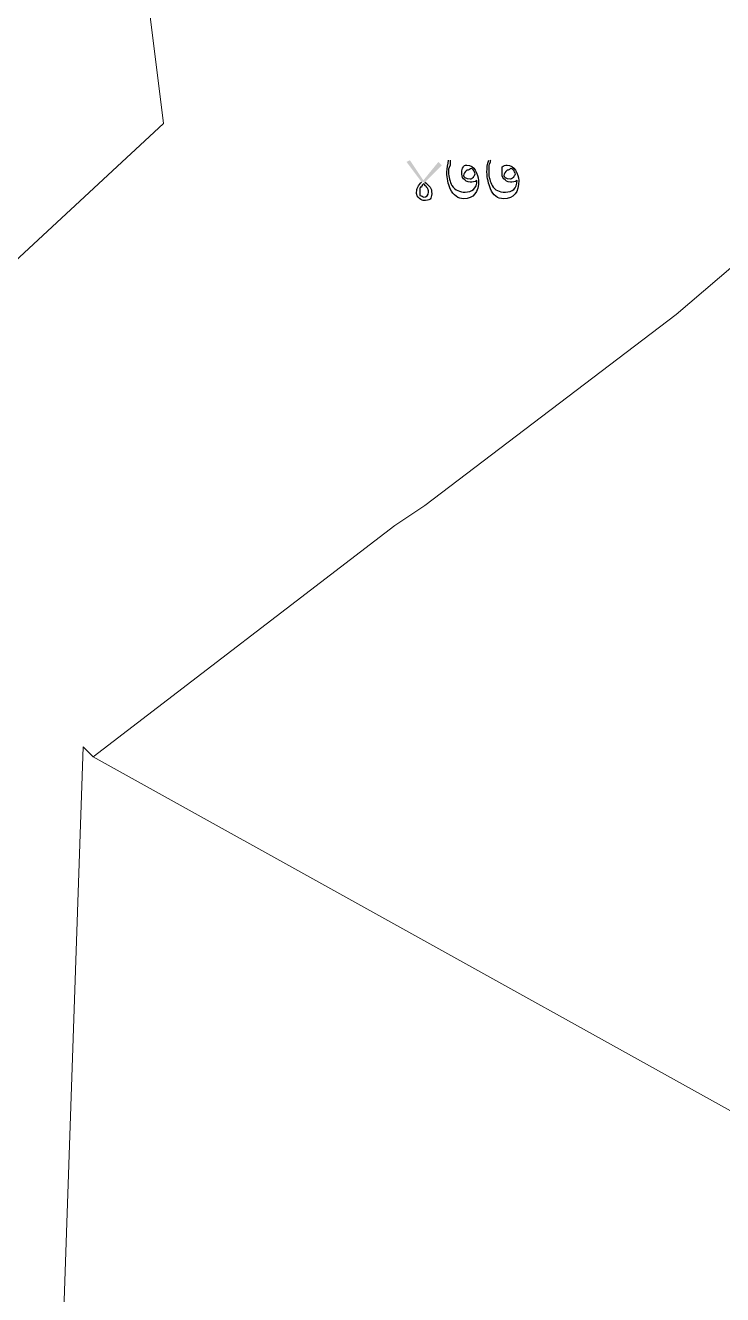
# Model space of a CAD drawing. Header units: inches. Extents: x -9985691 to 3643, y -3269800 to 4788.
# Drawn here: x -4981183 to -4980836, y -3260383 to -3259752 of the extents above; entities that cross this region are included whole.
import ezdxf

# ---------------------------------------------------------------- set-up
doc = ezdxf.new("R2010")
doc.units = ezdxf.units.IN
doc.header["$LTSCALE"] = 2
doc.header["$MEASUREMENT"] = 0
doc.layers.add('PDF_Geometry', color=7, linetype='CONTINUOUS')
doc.layers.add('PDF_Solid Fills', color=7, linetype='CONTINUOUS')

msp = doc.modelspace()

# ---------------------------------------------------------------- hatches: boundary and pattern name
at = {"layer": 'PDF_Solid Fills', "transparency": 33554559}
h = msp.add_hatch(color=256, dxfattribs=at)
h.paths.add_polyline_path([(-4980986.1, -3259829.65), (-4980993.6, -3259819.65), (-4980991.93, -3259818.82), (-4980985.26, -3259828.82), (-4980977.76, -3259819.65), (-4980976.1, -3259821.32), (-4980984.43, -3259829.65)], flags=0)
h.paths.add_polyline_path([(-4980972.76, -3259818.82), (-4980971.93, -3259818.82)], flags=0)
h.paths.add_polyline_path([(-4980958.6, -3259828.82), (-4980958.6, -3259828.82)], flags=0)
h.paths.add_polyline_path([(-4980952.76, -3259818.82), (-4980951.93, -3259818.82)], flags=0)
h.paths.add_polyline_path([(-4980938.6, -3259828.82), (-4980938.6, -3259828.82)], flags=0)
h = msp.add_hatch(color=256, dxfattribs=at)
h.paths.add_polyline_path([(-4980986.1, -3259829.65), (-4980993.6, -3259819.65), (-4980991.93, -3259818.82), (-4980985.26, -3259828.82), (-4980977.76, -3259819.65), (-4980976.1, -3259821.32), (-4980984.43, -3259829.65)], flags=0)
h.paths.add_polyline_path([(-4980972.76, -3259818.82), (-4980971.93, -3259818.82)], flags=0)
h.paths.add_polyline_path([(-4980958.6, -3259828.82), (-4980958.6, -3259828.82)], flags=0)
h.paths.add_polyline_path([(-4980952.76, -3259818.82), (-4980951.93, -3259818.82)], flags=0)
h.paths.add_polyline_path([(-4980938.6, -3259828.82), (-4980938.6, -3259828.82)], flags=0)

# ---------------------------------------------------------------- linework, layer by layer
at = {"layer": 'PDF_Geometry', "lineweight": 9}
for points in [[(-4981244.43, -3258905.48), (-4981124.43, -3258855.48), (-4981099.43, -3258790.48), (-4981034.43, -3258780.48), (-4981014.43, -3258775.48), (-4980984.43, -3258860.48), (-4980899.43, -3259000.48), (-4980999.43, -3259020.48), (-4980899.43, -3259650.48), (-4980619.43, -3259465.48), (-4980524.43, -3259400.48), (-4980399.43, -3259385.48), (-4980294.43, -3259325.48), (-4980214.43, -3259450.48), (-4980829.43, -3259860.48), (-4980824.43, -3259865.48), (-4980859.43, -3259895.48), (-4980984.43, -3259990.48), (-4980999.43, -3260000.48), (-4981149.43, -3260115.48), (-4981154.43, -3260110.48), (-4981164.43, -3260400.48)], [(-4981244.43, -3258905.48), (-4981124.43, -3258855.48), (-4981099.43, -3258790.48), (-4981034.43, -3258780.48), (-4981014.43, -3258775.48), (-4980984.43, -3258860.48), (-4980899.43, -3259000.48), (-4980999.43, -3259020.48), (-4980899.43, -3259650.48), (-4980619.43, -3259465.48), (-4980524.43, -3259400.48), (-4980399.43, -3259385.48), (-4980294.43, -3259325.48), (-4980214.43, -3259450.48), (-4980829.43, -3259860.48), (-4980824.43, -3259865.48), (-4980859.43, -3259895.48), (-4980984.43, -3259990.48), (-4980999.43, -3260000.48), (-4981149.43, -3260115.48), (-4981154.43, -3260110.48), (-4981164.43, -3260400.48)], [(-4981244.43, -3258905.48), (-4981124.43, -3258855.48), (-4981099.43, -3258790.48), (-4981034.43, -3258780.48), (-4981014.43, -3258775.48), (-4980984.43, -3258860.48), (-4980899.43, -3259000.48), (-4980999.43, -3259020.48), (-4980899.43, -3259650.48), (-4980619.43, -3259465.48), (-4980524.43, -3259400.48), (-4980399.43, -3259385.48), (-4980294.43, -3259325.48), (-4980214.43, -3259450.48), (-4980829.43, -3259860.48), (-4980824.43, -3259865.48), (-4980859.43, -3259895.48), (-4980984.43, -3259990.48), (-4980999.43, -3260000.48), (-4981149.43, -3260115.48), (-4981154.43, -3260110.48), (-4981164.43, -3260400.48)], [(-4981244.43, -3258905.48), (-4981124.43, -3258855.48), (-4981099.43, -3258790.48), (-4981034.43, -3258780.48), (-4981014.43, -3258775.48), (-4980984.43, -3258860.48), (-4980899.43, -3259000.48), (-4980999.43, -3259020.48), (-4980899.43, -3259650.48), (-4980619.43, -3259465.48), (-4980524.43, -3259400.48), (-4980399.43, -3259385.48), (-4980294.43, -3259325.48), (-4980214.43, -3259450.48), (-4980829.43, -3259860.48), (-4980824.43, -3259865.48), (-4980859.43, -3259895.48), (-4980984.43, -3259990.48), (-4980999.43, -3260000.48), (-4981149.43, -3260115.48), (-4981154.43, -3260110.48), (-4981164.43, -3260400.48)], [(-4981389.43, -3260055.48), (-4981114.43, -3259800.48), (-4981154.43, -3259480.48), (-4981219.43, -3259075.48)], [(-4981389.43, -3260055.48), (-4981114.43, -3259800.48), (-4981154.43, -3259480.48), (-4981219.43, -3259075.48)], [(-4981389.43, -3260055.48), (-4981114.43, -3259800.48), (-4981154.43, -3259480.48), (-4981219.43, -3259075.48)], [(-4981389.43, -3260055.48), (-4981114.43, -3259800.48), (-4981154.43, -3259480.48), (-4981219.43, -3259075.48)]]:
    msp.add_lwpolyline(points, dxfattribs=at)
for points in [[(-4981114.43, -3259800.48), (-4981389.43, -3260055.48), (-4981479.43, -3260060.48), (-4981534.43, -3260065.48), (-4981584.43, -3259695.48), (-4981589.43, -3259620.48), (-4981444.43, -3259570.48), (-4981374.43, -3259550.48), (-4981154.43, -3259480.48)], [(-4981114.43, -3259800.48), (-4981389.43, -3260055.48), (-4981479.43, -3260060.48), (-4981534.43, -3260065.48), (-4981584.43, -3259695.48), (-4981589.43, -3259620.48), (-4981444.43, -3259570.48), (-4981374.43, -3259550.48), (-4981154.43, -3259480.48)], [(-4981114.43, -3259800.48), (-4981389.43, -3260055.48), (-4981479.43, -3260060.48), (-4981534.43, -3260065.48), (-4981584.43, -3259695.48), (-4981589.43, -3259620.48), (-4981444.43, -3259570.48), (-4981374.43, -3259550.48), (-4981154.43, -3259480.48)], [(-4981114.43, -3259800.48), (-4981389.43, -3260055.48), (-4981479.43, -3260060.48), (-4981534.43, -3260065.48), (-4981584.43, -3259695.48), (-4981589.43, -3259620.48), (-4981444.43, -3259570.48), (-4981374.43, -3259550.48), (-4981154.43, -3259480.48)], [(-4980489.43, -3260210.48), (-4980699.43, -3260370.48), (-4980699.43, -3260365.48), (-4981149.43, -3260115.48), (-4980999.43, -3260000.48), (-4980984.43, -3259990.48), (-4980859.43, -3259895.48), (-4980824.43, -3259865.48)], [(-4980489.43, -3260210.48), (-4980699.43, -3260370.48), (-4980699.43, -3260365.48), (-4981149.43, -3260115.48), (-4980999.43, -3260000.48), (-4980984.43, -3259990.48), (-4980859.43, -3259895.48), (-4980824.43, -3259865.48)], [(-4980489.43, -3260210.48), (-4980699.43, -3260370.48), (-4980699.43, -3260365.48), (-4981149.43, -3260115.48), (-4980999.43, -3260000.48), (-4980984.43, -3259990.48), (-4980859.43, -3259895.48), (-4980824.43, -3259865.48)], [(-4980489.43, -3260210.48), (-4980699.43, -3260370.48), (-4980699.43, -3260365.48), (-4981149.43, -3260115.48), (-4980999.43, -3260000.48), (-4980984.43, -3259990.48), (-4980859.43, -3259895.48), (-4980824.43, -3259865.48)], [(-4981149.43, -3260115.48), (-4980699.43, -3260365.48), (-4980699.43, -3260370.48), (-4980694.43, -3260370.48), (-4980699.43, -3260395.48), (-4980714.43, -3260495.48), (-4980729.43, -3260500.48), (-4980719.43, -3260525.48), (-4980714.43, -3260535.48), (-4980709.43, -3260545.48), (-4980679.43, -3260610.48), (-4980669.43, -3260635.48), (-4980689.43, -3260685.48), (-4981169.43, -3260485.48), (-4981169.43, -3260475.48), (-4981169.43, -3260460.48), (-4981164.43, -3260400.48), (-4981154.43, -3260110.48)], [(-4981149.43, -3260115.48), (-4980699.43, -3260365.48), (-4980699.43, -3260370.48), (-4980694.43, -3260370.48), (-4980699.43, -3260395.48), (-4980714.43, -3260495.48), (-4980729.43, -3260500.48), (-4980719.43, -3260525.48), (-4980714.43, -3260535.48), (-4980709.43, -3260545.48), (-4980679.43, -3260610.48), (-4980669.43, -3260635.48), (-4980689.43, -3260685.48), (-4981169.43, -3260485.48), (-4981169.43, -3260475.48), (-4981169.43, -3260460.48), (-4981164.43, -3260400.48), (-4981154.43, -3260110.48)], [(-4981149.43, -3260115.48), (-4980699.43, -3260365.48), (-4980699.43, -3260370.48), (-4980694.43, -3260370.48), (-4980699.43, -3260395.48), (-4980714.43, -3260495.48), (-4980729.43, -3260500.48), (-4980719.43, -3260525.48), (-4980714.43, -3260535.48), (-4980709.43, -3260545.48), (-4980679.43, -3260610.48), (-4980669.43, -3260635.48), (-4980689.43, -3260685.48), (-4981169.43, -3260485.48), (-4981169.43, -3260475.48), (-4981169.43, -3260460.48), (-4981164.43, -3260400.48), (-4981154.43, -3260110.48)], [(-4981149.43, -3260115.48), (-4980699.43, -3260365.48), (-4980699.43, -3260370.48), (-4980694.43, -3260370.48), (-4980699.43, -3260395.48), (-4980714.43, -3260495.48), (-4980729.43, -3260500.48), (-4980719.43, -3260525.48), (-4980714.43, -3260535.48), (-4980709.43, -3260545.48), (-4980679.43, -3260610.48), (-4980669.43, -3260635.48), (-4980689.43, -3260685.48), (-4981169.43, -3260485.48), (-4981169.43, -3260475.48), (-4981169.43, -3260460.48), (-4981164.43, -3260400.48), (-4981154.43, -3260110.48)]]:
    msp.add_lwpolyline(points, close=True, dxfattribs=at)
at = {"layer": 'PDF_Geometry', "lineweight": 25}
for points in [[(-4980973.6, -3259824.65), (-4980973.6, -3259822.98), (-4980972.76, -3259820.48), (-4980972.76, -3259818.82)], [(-4980973.6, -3259824.65), (-4980973.6, -3259822.98), (-4980972.76, -3259820.48), (-4980972.76, -3259818.82)], [(-4980971.93, -3259818.82), (-4980971.93, -3259818.82), (-4980971.93, -3259820.48), (-4980971.93, -3259821.32)], [(-4980971.93, -3259818.82), (-4980971.93, -3259818.82), (-4980971.93, -3259820.48), (-4980971.93, -3259821.32)], [(-4980953.6, -3259824.65), (-4980953.6, -3259822.98), (-4980953.6, -3259820.48), (-4980952.76, -3259818.82)], [(-4980953.6, -3259824.65), (-4980953.6, -3259822.98), (-4980953.6, -3259820.48), (-4980952.76, -3259818.82)], [(-4980951.93, -3259818.82), (-4980951.93, -3259818.82), (-4980951.93, -3259820.48), (-4980952.76, -3259821.32)], [(-4980951.93, -3259818.82), (-4980951.93, -3259818.82), (-4980951.93, -3259820.48), (-4980952.76, -3259821.32)], [(-4980971.93, -3259832.98), (-4980972.76, -3259830.48), (-4980973.6, -3259827.98), (-4980973.6, -3259824.65)], [(-4980971.93, -3259832.98), (-4980972.76, -3259830.48), (-4980973.6, -3259827.98), (-4980973.6, -3259824.65)], [(-4980971.93, -3259821.32), (-4980972.76, -3259822.98), (-4980972.76, -3259823.82), (-4980972.76, -3259824.65)], [(-4980971.93, -3259821.32), (-4980972.76, -3259822.98), (-4980972.76, -3259823.82), (-4980972.76, -3259824.65)], [(-4980972.76, -3259824.65), (-4980972.76, -3259827.15), (-4980971.93, -3259829.65), (-4980971.1, -3259831.32)], [(-4980972.76, -3259824.65), (-4980972.76, -3259827.15), (-4980971.93, -3259829.65), (-4980971.1, -3259831.32)], [(-4980966.1, -3259824.65), (-4980966.1, -3259823.82), (-4980966.1, -3259822.98), (-4980965.26, -3259822.15)], [(-4980966.1, -3259824.65), (-4980966.1, -3259823.82), (-4980966.1, -3259822.98), (-4980965.26, -3259822.15)], [(-4980965.26, -3259827.98), (-4980966.1, -3259827.15), (-4980966.1, -3259826.32), (-4980966.1, -3259824.65)], [(-4980965.26, -3259827.98), (-4980966.1, -3259827.15), (-4980966.1, -3259826.32), (-4980966.1, -3259824.65)], [(-4980965.26, -3259822.15), (-4980965.26, -3259821.32), (-4980964.43, -3259821.32), (-4980963.6, -3259821.32)], [(-4980965.26, -3259822.15), (-4980965.26, -3259821.32), (-4980964.43, -3259821.32), (-4980963.6, -3259821.32)], [(-4980963.6, -3259823.82), (-4980964.43, -3259824.65), (-4980965.26, -3259825.48), (-4980965.26, -3259826.32)], [(-4980963.6, -3259823.82), (-4980964.43, -3259824.65), (-4980965.26, -3259825.48), (-4980965.26, -3259826.32)], [(-4980965.26, -3259826.32), (-4980965.26, -3259827.15), (-4980964.43, -3259827.98), (-4980961.93, -3259827.98)], [(-4980965.26, -3259826.32), (-4980965.26, -3259827.15), (-4980964.43, -3259827.98), (-4980961.93, -3259827.98)], [(-4980963.6, -3259821.32), (-4980961.93, -3259821.32), (-4980960.26, -3259822.15), (-4980959.43, -3259823.82)], [(-4980963.6, -3259821.32), (-4980961.93, -3259821.32), (-4980960.26, -3259822.15), (-4980959.43, -3259823.82)], [(-4980961.1, -3259822.98), (-4980961.93, -3259822.98), (-4980962.76, -3259823.82), (-4980963.6, -3259823.82)], [(-4980961.1, -3259822.98), (-4980961.93, -3259822.98), (-4980962.76, -3259823.82), (-4980963.6, -3259823.82)], [(-4980960.26, -3259823.82), (-4980960.26, -3259823.82), (-4980961.1, -3259822.98), (-4980961.1, -3259822.98)], [(-4980960.26, -3259823.82), (-4980960.26, -3259823.82), (-4980961.1, -3259822.98), (-4980961.1, -3259822.98)], [(-4980959.43, -3259825.48), (-4980959.43, -3259824.65), (-4980960.26, -3259824.65), (-4980960.26, -3259823.82)], [(-4980959.43, -3259825.48), (-4980959.43, -3259824.65), (-4980960.26, -3259824.65), (-4980960.26, -3259823.82)], [(-4980960.26, -3259827.15), (-4980960.26, -3259826.32), (-4980959.43, -3259826.32), (-4980959.43, -3259825.48)], [(-4980960.26, -3259827.15), (-4980960.26, -3259826.32), (-4980959.43, -3259826.32), (-4980959.43, -3259825.48)], [(-4980959.43, -3259823.82), (-4980958.6, -3259825.48), (-4980957.76, -3259827.15), (-4980957.76, -3259828.82)], [(-4980959.43, -3259823.82), (-4980958.6, -3259825.48), (-4980957.76, -3259827.15), (-4980957.76, -3259828.82)], [(-4980951.93, -3259832.98), (-4980952.76, -3259830.48), (-4980953.6, -3259827.98), (-4980953.6, -3259824.65)], [(-4980951.93, -3259832.98), (-4980952.76, -3259830.48), (-4980953.6, -3259827.98), (-4980953.6, -3259824.65)], [(-4980952.76, -3259821.32), (-4980952.76, -3259822.98), (-4980952.76, -3259823.82), (-4980952.76, -3259824.65)], [(-4980952.76, -3259821.32), (-4980952.76, -3259822.98), (-4980952.76, -3259823.82), (-4980952.76, -3259824.65)], [(-4980952.76, -3259824.65), (-4980952.76, -3259827.15), (-4980951.93, -3259829.65), (-4980951.1, -3259831.32)], [(-4980952.76, -3259824.65), (-4980952.76, -3259827.15), (-4980951.93, -3259829.65), (-4980951.1, -3259831.32)], [(-4980946.1, -3259822.15), (-4980945.26, -3259821.32), (-4980944.43, -3259821.32), (-4980943.6, -3259821.32)], [(-4980946.1, -3259822.15), (-4980945.26, -3259821.32), (-4980944.43, -3259821.32), (-4980943.6, -3259821.32)], [(-4980946.1, -3259824.65), (-4980946.1, -3259823.82), (-4980946.1, -3259822.98), (-4980946.1, -3259822.15)], [(-4980946.1, -3259824.65), (-4980946.1, -3259823.82), (-4980946.1, -3259822.98), (-4980946.1, -3259822.15)], [(-4980945.26, -3259827.98), (-4980946.1, -3259827.15), (-4980946.1, -3259826.32), (-4980946.1, -3259824.65)], [(-4980945.26, -3259827.98), (-4980946.1, -3259827.15), (-4980946.1, -3259826.32), (-4980946.1, -3259824.65)], [(-4980943.6, -3259823.82), (-4980944.43, -3259824.65), (-4980945.26, -3259825.48), (-4980945.26, -3259826.32)], [(-4980943.6, -3259823.82), (-4980944.43, -3259824.65), (-4980945.26, -3259825.48), (-4980945.26, -3259826.32)], [(-4980945.26, -3259826.32), (-4980945.26, -3259827.15), (-4980944.43, -3259827.98), (-4980941.93, -3259827.98)], [(-4980945.26, -3259826.32), (-4980945.26, -3259827.15), (-4980944.43, -3259827.98), (-4980941.93, -3259827.98)], [(-4980943.6, -3259821.32), (-4980941.93, -3259821.32), (-4980940.26, -3259822.15), (-4980939.43, -3259823.82)], [(-4980943.6, -3259821.32), (-4980941.93, -3259821.32), (-4980940.26, -3259822.15), (-4980939.43, -3259823.82)], [(-4980941.93, -3259822.98), (-4980941.93, -3259822.98), (-4980942.76, -3259823.82), (-4980943.6, -3259823.82)], [(-4980941.93, -3259822.98), (-4980941.93, -3259822.98), (-4980942.76, -3259823.82), (-4980943.6, -3259823.82)], [(-4980940.26, -3259823.82), (-4980940.26, -3259823.82), (-4980941.1, -3259822.98), (-4980941.93, -3259822.98)], [(-4980940.26, -3259823.82), (-4980940.26, -3259823.82), (-4980941.1, -3259822.98), (-4980941.93, -3259822.98)], [(-4980939.43, -3259825.48), (-4980939.43, -3259824.65), (-4980940.26, -3259824.65), (-4980940.26, -3259823.82)], [(-4980939.43, -3259825.48), (-4980939.43, -3259824.65), (-4980940.26, -3259824.65), (-4980940.26, -3259823.82)], [(-4980940.26, -3259827.15), (-4980940.26, -3259826.32), (-4980939.43, -3259826.32), (-4980939.43, -3259825.48)], [(-4980940.26, -3259827.15), (-4980940.26, -3259826.32), (-4980939.43, -3259826.32), (-4980939.43, -3259825.48)], [(-4980939.43, -3259823.82), (-4980938.6, -3259825.48), (-4980937.76, -3259827.15), (-4980937.76, -3259828.82)], [(-4980939.43, -3259823.82), (-4980938.6, -3259825.48), (-4980937.76, -3259827.15), (-4980937.76, -3259828.82)], [(-4980988.6, -3259834.65), (-4980988.6, -3259832.98), (-4980987.76, -3259831.32), (-4980986.1, -3259829.65)], [(-4980988.6, -3259834.65), (-4980988.6, -3259832.98), (-4980987.76, -3259831.32), (-4980986.1, -3259829.65)], [(-4980986.1, -3259832.15), (-4980986.93, -3259832.15), (-4980986.93, -3259832.15), (-4980986.93, -3259832.98)], [(-4980986.1, -3259832.15), (-4980986.93, -3259832.15), (-4980986.93, -3259832.15), (-4980986.93, -3259832.98)], [(-4980985.26, -3259830.48), (-4980985.26, -3259830.48), (-4980986.1, -3259831.32), (-4980986.1, -3259832.15)], [(-4980985.26, -3259830.48), (-4980985.26, -3259830.48), (-4980986.1, -3259831.32), (-4980986.1, -3259832.15)], [(-4980984.43, -3259831.32), (-4980984.43, -3259831.32), (-4980984.43, -3259830.48), (-4980985.26, -3259830.48)], [(-4980984.43, -3259831.32), (-4980984.43, -3259831.32), (-4980984.43, -3259830.48), (-4980985.26, -3259830.48)], [(-4980984.43, -3259829.65), (-4980983.6, -3259830.48), (-4980982.76, -3259831.32), (-4980981.93, -3259832.15)], [(-4980984.43, -3259829.65), (-4980983.6, -3259830.48), (-4980982.76, -3259831.32), (-4980981.93, -3259832.15)], [(-4980983.6, -3259832.15), (-4980983.6, -3259832.15), (-4980983.6, -3259832.15), (-4980984.43, -3259831.32)], [(-4980983.6, -3259832.15), (-4980983.6, -3259832.15), (-4980983.6, -3259832.15), (-4980984.43, -3259831.32)], [(-4980982.76, -3259833.82), (-4980982.76, -3259833.82), (-4980982.76, -3259832.98), (-4980983.6, -3259832.15)], [(-4980982.76, -3259833.82), (-4980982.76, -3259833.82), (-4980982.76, -3259832.98), (-4980983.6, -3259832.15)], [(-4980981.93, -3259832.15), (-4980981.1, -3259832.98), (-4980981.1, -3259833.82), (-4980981.1, -3259835.48)], [(-4980981.93, -3259832.15), (-4980981.1, -3259832.98), (-4980981.1, -3259833.82), (-4980981.1, -3259835.48)], [(-4980971.1, -3259831.32), (-4980969.43, -3259833.82), (-4980966.93, -3259834.65), (-4980964.43, -3259834.65)], [(-4980971.1, -3259831.32), (-4980969.43, -3259833.82), (-4980966.93, -3259834.65), (-4980964.43, -3259834.65)], [(-4980961.93, -3259829.65), (-4980963.6, -3259829.65), (-4980964.43, -3259828.82), (-4980965.26, -3259827.98)], [(-4980961.93, -3259829.65), (-4980963.6, -3259829.65), (-4980964.43, -3259828.82), (-4980965.26, -3259827.98)], [(-4980957.76, -3259828.82), (-4980957.76, -3259834.65), (-4980960.26, -3259837.98), (-4980965.26, -3259837.98)], [(-4980957.76, -3259828.82), (-4980957.76, -3259834.65), (-4980960.26, -3259837.98), (-4980965.26, -3259837.98)], [(-4980964.43, -3259834.65), (-4980961.1, -3259834.65), (-4980958.6, -3259832.98), (-4980958.6, -3259828.82)], [(-4980964.43, -3259834.65), (-4980961.1, -3259834.65), (-4980958.6, -3259832.98), (-4980958.6, -3259828.82)], [(-4980961.93, -3259827.98), (-4980961.1, -3259827.98), (-4980961.1, -3259827.98), (-4980960.26, -3259827.15)], [(-4980961.93, -3259827.98), (-4980961.1, -3259827.98), (-4980961.1, -3259827.98), (-4980960.26, -3259827.15)], [(-4980958.6, -3259828.82), (-4980959.43, -3259829.65), (-4980961.1, -3259829.65), (-4980961.93, -3259829.65)], [(-4980958.6, -3259828.82), (-4980959.43, -3259829.65), (-4980961.1, -3259829.65), (-4980961.93, -3259829.65)], [(-4980951.1, -3259831.32), (-4980949.43, -3259833.82), (-4980947.76, -3259834.65), (-4980944.43, -3259834.65)], [(-4980951.1, -3259831.32), (-4980949.43, -3259833.82), (-4980947.76, -3259834.65), (-4980944.43, -3259834.65)], [(-4980941.93, -3259829.65), (-4980943.6, -3259829.65), (-4980944.43, -3259828.82), (-4980945.26, -3259827.98)], [(-4980941.93, -3259829.65), (-4980943.6, -3259829.65), (-4980944.43, -3259828.82), (-4980945.26, -3259827.98)], [(-4980937.76, -3259828.82), (-4980937.76, -3259834.65), (-4980940.26, -3259837.98), (-4980945.26, -3259837.98)], [(-4980937.76, -3259828.82), (-4980937.76, -3259834.65), (-4980940.26, -3259837.98), (-4980945.26, -3259837.98)], [(-4980944.43, -3259834.65), (-4980941.1, -3259834.65), (-4980938.6, -3259832.98), (-4980938.6, -3259828.82)], [(-4980944.43, -3259834.65), (-4980941.1, -3259834.65), (-4980938.6, -3259832.98), (-4980938.6, -3259828.82)], [(-4980941.93, -3259827.98), (-4980941.93, -3259827.98), (-4980941.1, -3259827.98), (-4980940.26, -3259827.15)], [(-4980941.93, -3259827.98), (-4980941.93, -3259827.98), (-4980941.1, -3259827.98), (-4980940.26, -3259827.15)], [(-4980938.6, -3259828.82), (-4980939.43, -3259829.65), (-4980941.1, -3259829.65), (-4980941.93, -3259829.65)], [(-4980938.6, -3259828.82), (-4980939.43, -3259829.65), (-4980941.1, -3259829.65), (-4980941.93, -3259829.65)], [(-4980987.76, -3259837.15), (-4980988.6, -3259836.32), (-4980988.6, -3259835.48), (-4980988.6, -3259834.65)], [(-4980987.76, -3259837.15), (-4980988.6, -3259836.32), (-4980988.6, -3259835.48), (-4980988.6, -3259834.65)], [(-4980985.26, -3259838.82), (-4980986.1, -3259838.82), (-4980986.93, -3259837.98), (-4980987.76, -3259837.15)], [(-4980985.26, -3259838.82), (-4980986.1, -3259838.82), (-4980986.93, -3259837.98), (-4980987.76, -3259837.15)], [(-4980986.93, -3259832.98), (-4980986.93, -3259833.82), (-4980986.93, -3259833.82), (-4980986.93, -3259834.65)], [(-4980986.93, -3259832.98), (-4980986.93, -3259833.82), (-4980986.93, -3259833.82), (-4980986.93, -3259834.65)], [(-4980986.93, -3259834.65), (-4980986.93, -3259834.65), (-4980986.93, -3259835.48), (-4980986.93, -3259836.32)], [(-4980986.93, -3259834.65), (-4980986.93, -3259834.65), (-4980986.93, -3259835.48), (-4980986.93, -3259836.32)], [(-4980986.93, -3259836.32), (-4980986.1, -3259836.32), (-4980985.26, -3259837.15), (-4980985.26, -3259837.15)], [(-4980986.93, -3259836.32), (-4980986.1, -3259836.32), (-4980985.26, -3259837.15), (-4980985.26, -3259837.15)], [(-4980985.26, -3259837.15), (-4980983.6, -3259837.15), (-4980982.76, -3259836.32), (-4980982.76, -3259834.65)], [(-4980985.26, -3259837.15), (-4980983.6, -3259837.15), (-4980982.76, -3259836.32), (-4980982.76, -3259834.65)], [(-4980981.1, -3259835.48), (-4980981.1, -3259837.98), (-4980981.93, -3259838.82), (-4980985.26, -3259838.82)], [(-4980981.1, -3259835.48), (-4980981.1, -3259837.98), (-4980981.93, -3259838.82), (-4980985.26, -3259838.82)], [(-4980982.76, -3259834.65), (-4980982.76, -3259834.65), (-4980982.76, -3259834.65), (-4980982.76, -3259833.82)], [(-4980982.76, -3259834.65), (-4980982.76, -3259834.65), (-4980982.76, -3259834.65), (-4980982.76, -3259833.82)], [(-4980965.26, -3259837.98), (-4980967.76, -3259837.98), (-4980970.26, -3259836.32), (-4980971.93, -3259832.98)], [(-4980965.26, -3259837.98), (-4980967.76, -3259837.98), (-4980970.26, -3259836.32), (-4980971.93, -3259832.98)], [(-4980945.26, -3259837.98), (-4980948.6, -3259837.98), (-4980950.26, -3259836.32), (-4980951.93, -3259832.98)], [(-4980945.26, -3259837.98), (-4980948.6, -3259837.98), (-4980950.26, -3259836.32), (-4980951.93, -3259832.98)]]:
    msp.add_open_spline(points, degree=3, dxfattribs=at)

doc.saveas('drawing.dxf')
